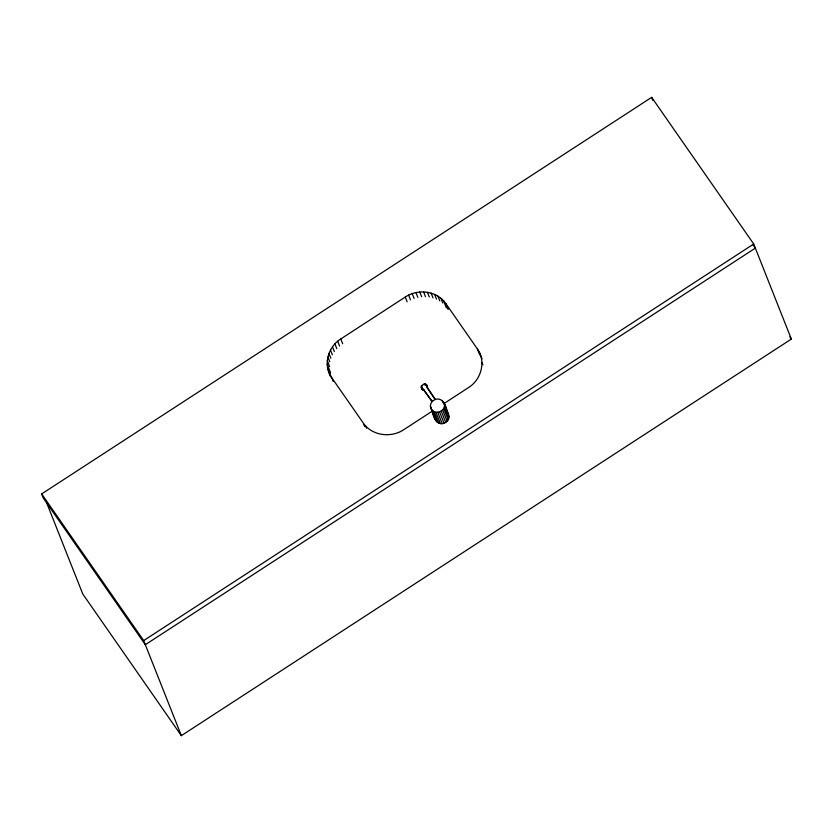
<?xml version="1.0" encoding="UTF-8"?>
<svg xmlns="http://www.w3.org/2000/svg" width="833" height="833" viewBox="0 0 833 833"><rect width="100%" height="100%" fill="white"/><g stroke="black" fill="none" stroke-linecap="round" stroke-linejoin="round"><path stroke-width="1.25" d="M330.409 376.099C323.371 363.344 328.546 346.445 340.78 338.958L405.255 297.048C417.812 288.52 437.013 290.717 445.822 303.587L477.371 348.912C486.41 361.407 481.13 379.963 468.344 387.699L443.635 403.776M431.931 401.454L423.966 390.417C416.084 387.21 427.912 379.379 427.475 388.136L435.045 399.434M421.8 388.647L421.592 385.481M427.475 388.136L426.996 385.669M430.401 406.306C430.213 401.881 434.711 398.361 438.981 399.101C446.301 400.923 446.353 410.763 448.987 416.417C449.174 420.842 444.676 424.361 440.418 423.633C433.087 421.8 433.035 411.96 430.401 406.306L435.222 419.374M430.713 408.003C433.441 416.146 446.977 411.408 444.176 403.349M753.115 244.933L755.344 248.13L145.327 644.711L43.285 498.061L41.65 493.927L651.656 97.346L753.709 243.996L791.35 339.073L181.344 735.654L82.769 593.991L46.752 503.049M432.889 410.752L403.87 429.62C391.312 438.148 372.122 435.94 363.303 423.07L331.763 377.745L328.525 371.331M181.344 735.654L143.692 640.577L753.709 243.996M427.412 386.699L424.83 383.898M421.394 387.616L423.56 389.386L432.244 401.423M789.871 336.938L791.35 339.073M41.65 493.927L143.692 640.577M427.069 387.106L435.326 399.424M448.675 414.719L443.395 401.808M651.656 97.346L652.885 100.449M479.214 352.015L482.026 358.908M477.371 348.912L479.735 354.879M481.932 362.407L482.88 364.792M445.822 303.587L448.185 309.553M443.552 300.765L446.384 307.918M440.896 298.266L442.792 303.045M437.908 296.142L439.793 300.911M434.618 294.413L436.502 299.182M431.098 293.122L432.993 297.891M427.412 292.279L429.297 297.048M423.612 291.914L425.496 296.683M419.77 292.019L421.654 296.787M415.948 292.602L417.833 297.371M412.21 293.643L414.105 298.412M408.628 295.132L410.513 299.901M405.255 297.048L407.15 301.817M444.489 405.046L448.987 416.417M442.208 400.538L443.114 402.808M444.333 406.785L448.831 418.156M443.697 408.451L448.196 419.822M442.635 409.93L447.144 421.3M441.23 411.117L445.728 422.487M439.564 411.939L444.062 423.299M437.741 412.325L442.25 423.695M426.673 385.033L427.079 386.064M427.131 386.377L427.537 387.407M426.184 384.492L426.59 385.533M425.559 384.107L425.965 385.148M435.909 412.262L440.418 423.633M424.07 383.867L424.476 384.908M434.18 411.752L438.679 423.122M432.671 410.825L437.179 422.196M423.56 389.386L423.966 390.417M431.494 409.544L435.992 420.915M422.841 389.167L423.247 390.208M421.331 386.179L421.737 387.21M422.206 388.782L422.623 389.813M421.259 386.908L421.665 387.939M421.717 388.251L422.123 389.282M340.78 338.958L342.675 343.727M337.688 341.259L339.572 346.028M334.908 343.904L336.792 348.673M365.572 425.892L366.52 428.277M363.771 424.268L364.719 426.652M332.492 346.851L334.387 351.62M330.503 350.058L332.388 354.827M328.952 353.452L330.836 358.221M327.869 356.993L329.753 361.761M327.286 360.616L329.639 366.582M327.192 364.25L330.503 372.601M331.763 377.745L333.179 381.327M327.608 367.842L329.972 373.809M329.91 374.652L330.857 377.037"/></g></svg>
